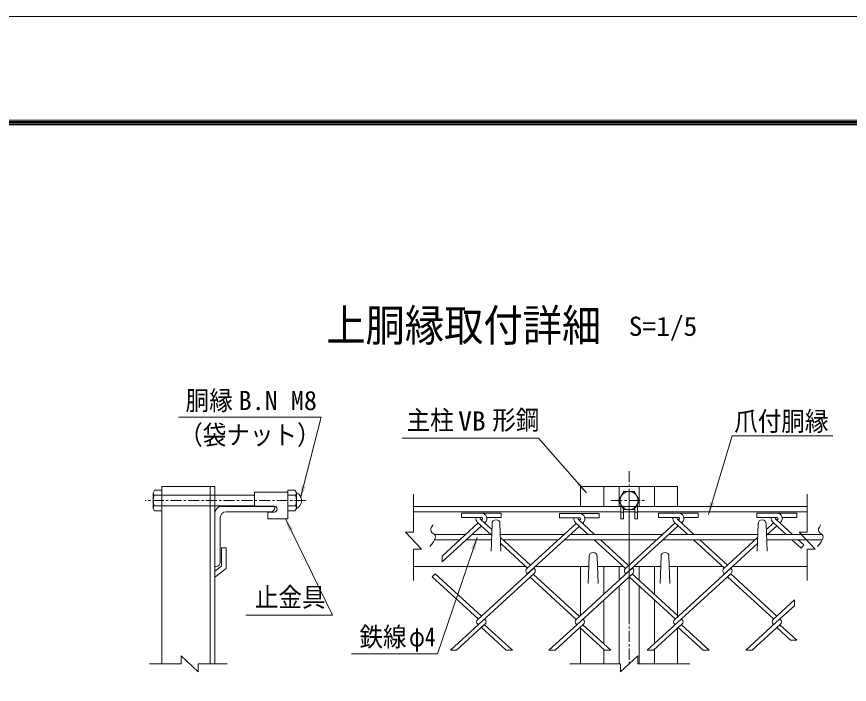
# Model space of a CAD drawing. Units: millimetres, scale not verified, with parts at other scales. Extents: x -4455 to 4455, y -3150 to 3150.
# Drawn here: x 747 to 2624, y 1645 to 3150 of the extents above; entities that cross this region are included whole.
import ezdxf
from ezdxf.enums import TextEntityAlignment as Align

# ---------------------------------------------------------------- set-up
doc = ezdxf.new("R2010")
doc.units = ezdxf.units.MM
doc.header["$LTSCALE"] = 20
doc.linetypes.add('DASHED', pattern=[7.5, 6, -1.5])
doc.linetypes.add('USER1', pattern=[2, 1.25, -0.25, 0.25, -0.25])
doc.layers.add('0-B_7詳細', color=7, linetype='Continuous', lineweight=18)
doc.layers.add('0-F_D-TTL', color=7, linetype='Continuous', lineweight=18)
doc.styles.add('ＭＳ ゴシック', font='')
doc.styles.get('ＭＳ ゴシック').set_extended_font_data('MS Gothic')

msp = doc.modelspace()

# ---------------------------------------------------------------- linework, layer by layer
at = {"layer": '0-B_7詳細', "color": 1, "linetype": 'USER1'}
for p, q in [((2127.32, 2125.45), (2127.32, 1691.52)), ((1398.31, 2059.3), (1036.51, 2059.3)), ((2087.02, 2059.3), (2167.67, 2059.3)), ((2127.32, 2060.86), (2127.32, 1795.28))]:
    msp.add_line(p, q, dxfattribs=at)
at = {"layer": '0-B_7詳細'}
for p, q in [((1073.62, 2090.95), (1073.62, 1691.52)), ((1193.62, 2090.95), (1073.62, 2090.95)), ((1183.12, 2090.95), (1183.12, 1691.52)), ((1193.62, 2090.95), (1193.62, 1691.52)), ((2017.82, 2090.95), (2017.82, 2045.95)), ((2236.82, 2090.95), (2017.82, 2090.95)), ((2070.32, 2090.95), (2070.32, 2045.95)), ((2104.82, 2090.95), (2104.82, 2045.95)), ((2149.82, 2090.95), (2149.82, 2045.95)), ((2184.32, 2090.95), (2184.32, 2045.95)), ((2236.82, 2090.95), (2236.82, 2045.95)), ((1056.48, 2071.3), (1073.62, 2071.3)), ((1057.75, 2082.82), (1073.62, 2082.82)), ((1193.62, 2071.3), (1283.05, 2071.3)), ((1283.05, 2078.26), (1358.05, 2078.26)), ((1283.05, 2078.26), (1283.05, 2046.76)), ((1358.05, 2035.78), (1358.05, 2082.82)), ((1358.05, 2078.26), (1358.05, 2018.26)), ((1375.19, 2071.3), (1358.05, 2071.3)), ((1377.25, 2041.54), (1377.25, 2077.06)), ((1056.48, 2047.3), (1073.62, 2047.3)), ((1193.62, 2047.3), (1283.05, 2047.3)), ((1283.05, 2046.76), (1327.3, 2046.76)), ((1375.19, 2047.3), (1358.05, 2047.3)), ((2108.57, 2051.04), (2108.57, 2018.26)), ((2111.04, 2046.76), (2108.57, 2046.76)), ((2143.6, 2046.76), (2146.07, 2046.76)), ((2146.07, 2051.04), (2146.07, 2018.26)), ((1054.42, 2041.54), (1057.75, 2035.78)), ((1193.62, 1910.95), (1193.62, 2030.95)), ((1219.12, 2033.95), (1319.62, 2033.95)), ((1313.05, 2033.26), (1327.3, 2033.26)), ((1313.05, 2033.26), (1313.05, 2018.26)), ((1373.93, 2035.78), (1358.05, 2035.78)), ((1377.25, 2041.54), (1373.93, 2035.78)), ((2108.57, 2045.95), (1641.23, 2045.95)), ((2108.57, 2033.95), (1641.23, 2033.95)), ((1992.32, 2045.95), (2262.32, 2045.95)), ((2060.23, 2030.02), (2060.23, 2020.42)), ((2114.57, 2033.26), (2108.57, 2033.26)), ((2143.13, 2045.95), (2111.51, 2045.95)), ((2140.07, 2033.95), (2114.57, 2033.95)), ((2140.07, 2040.65), (2140.07, 2018.26)), ((2140.07, 2033.26), (2146.07, 2033.26)), ((2528.89, 2045.95), (2146.07, 2045.95)), ((2528.89, 2033.95), (2146.07, 2033.95)), ((1205.62, 1919.95), (1205.62, 2020.45)), ((1313.05, 2018.26), (1358.05, 2018.26)), ((1794.28, 2015.34), (1796.33, 2017.23)), ((2140.07, 2018.26), (2146.07, 2018.26)), ((1816.07, 1945.45), (1818.32, 2006.95)), ((1838.57, 1945.45), (1836.29, 2007.61)), ((2416.07, 1945.45), (2418.32, 2006.95)), ((2438.57, 1945.45), (2436.32, 2006.95)), ((1758.93, 1982.95), (1688.42, 1982.95)), ((1815.42, 1982.95), (1773.14, 1982.95)), ((1980.95, 1982.95), (1837.2, 1982.95)), ((2202.98, 1982.95), (1995.16, 1982.95)), ((2417.44, 1982.95), (2217.19, 1982.95)), ((2562.43, 1982.95), (2439.22, 1982.95)), ((1208.27, 1952.49), (1208.27, 1911.48)), ((1218.77, 1952.49), (1208.27, 1952.49)), ((1218.77, 1952.49), (1218.77, 1906.33)), ((1745.83, 1970.95), (1688.96, 1970.95)), ((1817, 1970.95), (1760.04, 1970.95)), ((1967.86, 1970.95), (1842.72, 1970.95)), ((2189.89, 1970.95), (1982.07, 1970.95)), ((2411.91, 1970.95), (2204.1, 1970.95)), ((2562.96, 1970.95), (2437.64, 1970.95)), ((2035.07, 1871.95), (2037.32, 1933.45)), ((2057.57, 1871.95), (2055.32, 1933.45)), ((2197.07, 1871.95), (2199.32, 1933.45)), ((2219.57, 1871.95), (2217.32, 1933.45)), ((1193.62, 1900.17), (1208.27, 1911.48)), ((1193.62, 1910.95), (1196.62, 1910.95)), ((1193.62, 1886.9), (1218.77, 1906.33)), ((1893.99, 1910.95), (1641.23, 1910.95)), ((2036.49, 1910.95), (1916.59, 1910.95)), ((2017.82, 1910.95), (2017.82, 1800.26)), ((2113.88, 1910.95), (2056.14, 1910.95)), ((2070.32, 1910.95), (2070.32, 1848.37)), ((2104.82, 1910.95), (2104.82, 1879.98)), ((2198.49, 1910.95), (2138.62, 1910.95)), ((2149.82, 1910.95), (2149.82, 1879.98)), ((2184.32, 1910.95), (2184.32, 1848.37)), ((2338.05, 1910.95), (2218.14, 1910.95)), ((2236.82, 1910.95), (2236.82, 1800.26)), ((2528.89, 1910.95), (2360.65, 1910.95)), ((2104.82, 1866.96), (2104.82, 1691.52)), ((2149.82, 1866.96), (2149.82, 1691.52)), ((2070.32, 1835.35), (2070.32, 1736.36)), ((2184.32, 1835.35), (2184.32, 1736.36)), ((2017.82, 1771.44), (2017.82, 1691.52)), ((2236.82, 1771.44), (2236.82, 1691.52)), ((2070.32, 1723.33), (2070.32, 1691.52)), ((2184.32, 1723.33), (2184.32, 1691.52))]:
    msp.add_line(p, q, dxfattribs=at)
at = {"layer": '0-B_7詳細', "color": 3, "linetype": 'DASHED'}
for p, q in [((1073.62, 2071.3), (1193.62, 2071.3)), ((1073.62, 2047.3), (1193.62, 2047.3))]:
    msp.add_line(p, q, dxfattribs=at)
at = {"layer": '0-B_7詳細', "color": 4}
for p, q in [((1641.23, 1988.39), (1641.23, 2073.97)), ((2528.89, 1988.39), (2528.89, 2073.97)), ((2510.89, 1988.39), (2546.89, 1949.62)), ((2528.89, 1988.39), (2510.89, 1988.39)), ((1641.23, 1949.62), (1641.23, 1879.42)), ((1641.23, 1949.62), (1659.23, 1949.62)), ((2528.89, 1949.62), (2546.89, 1949.62)), ((2528.89, 1949.62), (2528.89, 1879.42)), ((1117.42, 1691.52), (1117.42, 1709.52)), ((1156.2, 1673.52), (1117.42, 1709.52)), ((2107.93, 1673.52), (2146.7, 1709.52)), ((2146.7, 1691.52), (2146.7, 1709.52)), ((1117.42, 1691.52), (1045.86, 1691.52)), ((1156.2, 1691.52), (1221.47, 1691.52)), ((1156.2, 1691.52), (1156.2, 1673.52)), ((2107.93, 1691.52), (1993.99, 1691.52)), ((2107.93, 1691.52), (2107.93, 1673.52)), ((2146.7, 1691.52), (2264.51, 1691.52))]:
    msp.add_line(p, q, dxfattribs=at)
at = {"layer": '0-B_7詳細', "color": 3}
for p, q in [((1794.71, 2031), (1749.28, 2031)), ((1749.28, 2031), (1749.28, 2021.4)), ((1793.84, 2031), (1839.28, 2031)), ((1839.28, 2031), (1839.28, 2021.4)), ((1970.23, 2030.02), (1970.23, 2020.42)), ((2015.67, 2030.02), (1970.23, 2030.02)), ((2014.8, 2030.02), (2060.23, 2030.02)), ((2193.33, 2031), (2193.33, 2021.4)), ((2238.77, 2031), (2193.33, 2031)), ((2237.9, 2031), (2283.33, 2031)), ((2283.33, 2031), (2283.33, 2021.4)), ((2460.8, 2031), (2415.36, 2031)), ((2415.36, 2031), (2415.36, 2021.4)), ((2459.92, 2031), (2505.36, 2031)), ((2505.36, 2031), (2505.36, 2021.4)), ((1705.82, 1934.29), (1787.17, 2008.83)), ((1794.71, 2021.4), (1749.28, 2021.4)), ((1785.73, 2010.15), (1817.37, 1981.16)), ((1792.22, 2017.23), (1817.84, 1993.76)), ((1793.84, 2021.4), (1794.71, 2021.4)), ((1801.38, 2008.83), (1802.82, 2010.15)), ((1806.47, 2021.4), (1839.28, 2021.4)), ((2015.67, 2020.42), (1970.23, 2020.42)), ((2006.69, 2009.17), (2035.3, 1982.95)), ((2013.18, 2016.25), (2049.51, 1982.95)), ((2014.8, 2020.42), (2015.67, 2020.42)), ((2015.23, 2014.36), (2017.29, 2016.25)), ((2022.34, 2007.85), (2023.78, 2009.17)), ((2027.43, 2020.42), (2060.23, 2020.42)), ((2119.14, 1906.13), (2231.23, 2008.83)), ((2238.77, 2021.4), (2193.33, 2021.4)), ((2229.79, 2010.15), (2259.47, 1982.95)), ((2236.27, 2017.23), (2273.68, 1982.95)), ((2237.9, 2021.4), (2238.77, 2021.4)), ((2238.33, 2015.34), (2240.39, 2017.23)), ((2245.44, 2008.83), (2246.87, 2010.15)), ((2250.53, 2021.4), (2283.33, 2021.4)), ((2460.8, 2021.4), (2415.36, 2021.4)), ((2436.8, 1993.76), (2453.26, 2008.83)), ((2451.82, 2010.15), (2481.5, 1982.95)), ((2453.26, 2008.83), (2451.82, 2010.15)), ((2458.3, 2017.23), (2495.71, 1982.95)), ((2460.36, 2015.34), (2458.3, 2017.23)), ((2459.92, 2021.4), (2460.8, 2021.4)), ((2460.36, 2015.34), (2462.42, 2017.23)), ((2467.47, 2008.83), (2468.9, 2010.15)), ((2472.55, 2021.4), (2505.36, 2021.4)), ((1705.82, 1921.27), (1794.28, 2002.32)), ((1896.04, 1905.15), (2008.13, 2007.85)), ((1897.11, 1893.11), (2015.23, 2001.34)), ((2120.21, 1894.09), (2238.33, 2002.32)), ((2437.26, 1981.16), (2460.36, 2002.32)), ((1837.46, 1975.77), (1905.29, 1913.62)), ((2341.17, 1906.13), (2417.18, 1975.77)), ((1837.95, 1962.3), (1898.19, 1907.11)), ((2048.4, 1970.95), (2119.14, 1906.13)), ((2062.61, 1970.95), (2126.25, 1912.64)), ((2272.57, 1970.95), (2342.24, 1907.11)), ((2286.78, 1970.95), (2349.35, 1913.62)), ((2342.24, 1894.09), (2416.68, 1962.3)), ((2494.6, 1970.95), (2515.48, 1951.82)), ((2508.81, 1970.95), (2521.58, 1959.25)), ((2515.48, 1951.82), (2521.58, 1959.25)), ((1705.82, 1934.29), (1705.82, 1921.27)), ((1786.1, 1791.38), (1912.39, 1907.11)), ((1912.39, 1907.11), (1913.47, 1906.13)), ((1912.39, 1907.11), (1913.47, 1906.13)), ((2008.13, 1791.38), (2134.42, 1907.11)), ((2134.42, 1907.11), (2135.49, 1906.13)), ((2134.42, 1907.11), (2135.49, 1906.13)), ((2230.16, 1791.38), (2356.45, 1907.11)), ((2341.17, 1906.13), (2349.35, 1913.62)), ((2356.45, 1907.11), (2357.52, 1906.13)), ((2356.45, 1907.11), (2357.52, 1906.13)), ((1690.37, 1894.09), (1683.26, 1887.58)), ((1683.26, 1887.58), (1787.17, 1792.36)), ((1690.37, 1894.09), (1794.28, 1798.87)), ((1787.17, 1779.34), (1913.47, 1895.07)), ((1897.11, 1895.07), (1898.19, 1894.09)), ((1897.11, 1895.07), (1898.19, 1894.09)), ((1904.22, 1886.59), (2008.13, 1791.38)), ((1905.29, 1887.58), (1913.47, 1895.07)), ((1911.32, 1893.11), (2015.23, 1797.89)), ((2009.2, 1779.34), (2135.49, 1895.07)), ((2119.14, 1895.07), (2120.21, 1894.09)), ((2127.32, 1887.58), (2231.23, 1792.36)), ((2134.42, 1894.09), (2238.33, 1798.87)), ((2245.44, 1792.36), (2357.52, 1895.07)), ((2341.17, 1895.07), (2342.24, 1894.09)), ((2349.35, 1887.58), (2453.26, 1792.36)), ((2356.45, 1894.09), (2460.36, 1798.87)), ((2452.18, 1791.38), (2499.94, 1835.14)), ((2467.47, 1792.36), (2499.94, 1822.12)), ((2499.94, 1822.12), (2499.94, 1835.14)), ((1801.38, 1792.36), (1802.45, 1791.38)), ((1801.38, 1792.36), (1802.45, 1791.38)), ((2023.41, 1792.36), (2024.48, 1791.38)), ((2023.41, 1792.36), (2024.48, 1791.38)), ((2168.43, 1721.8), (2245.44, 1792.36)), ((2230.16, 1791.38), (2238.33, 1798.87)), ((2245.44, 1792.36), (2246.51, 1791.38)), ((2245.44, 1792.36), (2246.51, 1791.38)), ((2390.46, 1721.8), (2467.47, 1792.36)), ((2452.18, 1791.38), (2460.36, 1798.87)), ((2467.47, 1792.36), (2468.54, 1791.38)), ((2467.47, 1792.36), (2468.54, 1791.38)), ((1724.37, 1721.8), (1787.17, 1779.34)), ((1738.58, 1721.8), (1802.45, 1780.32)), ((1786.1, 1780.32), (1787.17, 1779.34)), ((1786.1, 1780.32), (1787.17, 1779.34)), ((1794.28, 1772.83), (1802.45, 1780.32)), ((1794.28, 1772.83), (1849.97, 1721.8)), ((1801.38, 1779.34), (1864.18, 1721.8)), ((1946.4, 1721.8), (2009.2, 1779.34)), ((1960.61, 1721.8), (2024.48, 1780.32)), ((2008.13, 1780.32), (2009.2, 1779.34)), ((2008.13, 1780.32), (2009.2, 1779.34)), ((2016.3, 1772.83), (2024.48, 1780.32)), ((2016.3, 1772.83), (2072, 1721.8)), ((2023.41, 1779.34), (2086.21, 1721.8)), ((2182.64, 1721.8), (2246.51, 1780.32)), ((2230.16, 1780.32), (2231.23, 1779.34)), ((2238.33, 1772.83), (2294.03, 1721.8)), ((2245.44, 1779.34), (2308.24, 1721.8)), ((2404.67, 1721.8), (2468.54, 1780.32)), ((2452.18, 1780.32), (2453.26, 1779.34)), ((2460.36, 1772.83), (2491.48, 1744.32)), ((2467.47, 1779.34), (2505.69, 1744.32)), ((2491.48, 1744.32), (2505.69, 1744.32)), ((1724.37, 1721.8), (1738.58, 1721.8)), ((1849.97, 1721.8), (1864.18, 1721.8)), ((1946.4, 1721.8), (1960.61, 1721.8)), ((2072, 1721.8), (2086.21, 1721.8)), ((2168.43, 1721.8), (2182.64, 1721.8)), ((2294.03, 1721.8), (2308.24, 1721.8)), ((2390.46, 1721.8), (2404.67, 1721.8))]:
    msp.add_line(p, q, dxfattribs=at)
at = {"layer": '0-B_7詳細'}
for points in [[(1111.26, 2247.49), (1432.92, 2247.49), (1386.65, 2065.09)], [(1054.42, 2041.54), (1054.42, 2077.06), (1057.75, 2082.82)], [(1057.75, 2035.78), (1073.62, 2035.78), (1073.62, 2082.82)], [(1377.25, 2077.06), (1373.93, 2082.82), (1358.05, 2082.82)], [(1208.62, 2045.95), (1328.62, 2045.95), (1328.62, 2042.95)], [(2114.57, 2040.65), (2114.57, 2018.26), (2108.57, 2018.26)], [(1263.41, 1800.8), (1458.97, 1800.8), (1353.11, 2017.74)]]:
    msp.add_lwpolyline(points, dxfattribs=at)
at = {"layer": '0-B_7詳細', "color": 1}
for points in [[(1616.13, 2199.59), (1922.84, 2199.59), (2031.18, 2076.54)], [(2586.81, 2205.56), (2359.56, 2205.56), (2306.44, 2028.13)], [(1501.79, 1713.78), (1695.7, 1713.78), (1784.54, 1976.19)]]:
    msp.add_lwpolyline(points, dxfattribs=at)
at = {"layer": '0-B_7詳細', "color": 3}
msp.add_lwpolyline([(2150.84, 2059.3), (2139.08, 2079.67), (2115.56, 2079.67), (2103.8, 2059.3), (2115.56, 2038.93), (2139.08, 2038.93)], close=True, dxfattribs=at)
at = {"layer": '0-B_7詳細', "color": 4}
for points in [[(1685.22, 2004.22), (1684.91, 2003.83), (1682.25, 1999.63), (1680.68, 1995.88), (1680.21, 1992.56), (1680.84, 1989.69), (1682.56, 1987.25), (1685.38, 1985.26), (1688.2, 1983.26), (1689.96, 1980.78), (1690.64, 1977.82), (1690.25, 1974.39), (1688.78, 1970.48), (1686.24, 1966.1), (1682.63, 1961.24), (1677.94, 1955.91)], [(2559.23, 2004.22), (2558.91, 2003.83), (2556.25, 1999.63), (2554.69, 1995.88), (2554.22, 1992.56), (2554.84, 1989.69), (2556.56, 1987.25), (2559.38, 1985.26), (2562.21, 1983.26), (2563.96, 1980.78), (2564.64, 1977.82), (2564.25, 1974.39), (2562.78, 1970.48), (2560.24, 1966.1), (2556.63, 1961.24), (2551.94, 1955.91)], [(1641.23, 1988.39), (1623.23, 1988.39), (1659.23, 1949.62)]]:
    msp.add_lwpolyline(points, dxfattribs=at)
at = {"layer": '0-B_7詳細', "color": 3}
msp.add_circle((2127.32, 2059.3), 20.4, dxfattribs=at)
at = {"layer": '0-B_7詳細'}
for centre, radius, start, end in [((1063.51, 2077.06), 9.09, 180, 219.3382), ((1090.42, 2059.3), 36, 160.52878, 199.47122), ((1341.25, 2059.3), 36, 340.52878, 19.47122), ((1368.17, 2077.06), 9.09, 320.6618, 0), ((1370.11, 2059.3), 19.14, 291.90813, 68.09187), ((1063.51, 2041.54), 9.09, 140.6618, 180), ((1327.3, 2040.01), 6.75, 270, 90), ((1368.17, 2041.54), 9.09, 0, 39.3382), ((1208.62, 2030.95), 15, 90, 180), ((1219.12, 2020.45), 13.5, 90, 180), ((1319.62, 2042.95), 9, 270, 0), ((1827.32, 2006.95), 9, 0, 180), ((2427.32, 2006.95), 9, 0, 180), ((2046.32, 1933.45), 9, 0, 180), ((2208.32, 1933.45), 9, 0, 180), ((1196.62, 1919.95), 9, 270, 0)]:
    msp.add_arc(centre, radius, start, end, dxfattribs=at)
at = {"layer": '0-B_7詳細', "color": 3}
for centre, radius, start, end in [((1794.71, 2019), 12, 312.5, 90), ((2015.67, 2018.02), 12, 312.5, 90), ((2238.77, 2019), 12, 312.5, 90), ((2460.8, 2019), 12, 312.5, 90), ((1793.84, 2019), 12, 168.46304, 227.5), ((1793.84, 2019), 2.4, 90, 227.5), ((1794.71, 2019), 2.4, 312.5, 90), ((2014.8, 2018.02), 12, 168.46304, 227.5), ((2014.8, 2018.02), 2.4, 90, 227.5), ((2015.67, 2018.02), 2.4, 312.5, 90), ((2237.9, 2019), 12, 168.46304, 227.5), ((2237.9, 2019), 2.4, 90, 227.5), ((2238.77, 2019), 2.4, 312.5, 90), ((2459.92, 2019), 12, 168.46304, 227.5), ((2459.92, 2019), 2.4, 90, 227.5), ((2460.8, 2019), 2.4, 312.5, 90), ((1902.18, 1900.6), 7.5, 132.5, 227.5), ((1908.4, 1900.6), 7.5, 312.5, 47.5), ((2124.21, 1900.6), 7.5, 132.5, 227.5), ((2130.43, 1900.6), 7.5, 312.5, 47.5), ((2346.24, 1900.6), 7.5, 132.5, 227.5), ((2352.45, 1900.6), 7.5, 312.5, 47.5), ((1791.17, 1785.85), 7.5, 132.5, 227.5), ((1797.38, 1785.85), 7.5, 312.5, 47.5), ((2013.2, 1785.85), 7.5, 132.5, 227.5), ((2019.41, 1785.85), 7.5, 312.5, 47.5), ((2235.22, 1785.85), 7.5, 132.5, 227.5), ((2241.44, 1785.85), 7.5, 312.5, 47.5), ((2457.25, 1785.85), 7.5, 132.5, 227.5), ((2463.47, 1785.85), 7.5, 312.5, 47.5)]:
    msp.add_arc(centre, radius, start, end, dxfattribs=at)
at = {"layer": '0-B_7詳細'}
for points in [[(1386.16, 2063.15), (1388.49, 2093.51), (1398.58, 2090.95)], [(1352.23, 2019.54), (1370.07, 1994.86), (1360.71, 1990.29)]]:
    msp.add_solid(points, dxfattribs=at)
at = {"layer": '0-B_7詳細', "color": 1}
for points in [[(2032.5, 2075.04), (2008.76, 2094.11), (2016.58, 2100.99)], [(2305.86, 2026.21), (2309.48, 2056.45), (2319.46, 2053.46)], [(1785.18, 1978.08), (1780.5, 1948), (1770.63, 1951.34)]]:
    msp.add_solid(points, dxfattribs=at)
at = {"layer": '0-F_D-TTL', "color": 2}
msp.add_lwpolyline([(-4455.04, 3150.21), (4454.66, 3150.21), (4454.66, -3150.21), (-4455.04, -3150.21)], close=True, dxfattribs=at)
at = {"layer": '0-F_D-TTL'}
for points in [[(-4168.65, 2916.87), (4168.28, 2916.87), (4168.28, -2916.87), (-4168.65, -2916.87)], [(-4166, 2914.21), (4165.63, 2914.21), (4165.63, -2914.21), (-4166, -2914.21)], [(-4163.35, 2911.56), (4162.97, 2911.56), (4162.97, -2911.56), (-4163.35, -2911.56)], [(-4160.7, 2908.91), (4160.32, 2908.91), (4160.32, -2908.91), (-4160.7, -2908.91)], [(-4158.05, 2906.26), (4157.67, 2906.26), (4157.67, -2906.26), (-4158.05, -2906.26)]]:
    msp.add_lwpolyline(points, close=True, dxfattribs=at)

# ---------------------------------------------------------------- texts
at = {"layer": '0-B_7詳細', "style": 'ＭＳ ゴシック', "width": 0.9}
msp.add_text('上胴縁取付詳細', height=72.14, dxfattribs=at).set_placement((1444.59, 2396.64), align=Align.BOTTOM_LEFT)
at = {"layer": '0-B_7詳細', "color": 3, "style": 'ＭＳ ゴシック'}
for s, width, p in [('S=1/5', 1.05, (2126.52, 2417.59)), ('胴縁', 0.9, (1127.58, 2250.29)), ('主柱', 0.9, (1625.76, 2205.83)), ('VB', 1.05, (1742.16, 2204.02)), ('形鋼', 0.9, (1818.84, 2206.26)), ('爪付胴縁', 0.9, (2364.29, 2203.57)), ('（袋ナット）', 0.9, (1113.25, 2172.75)), ('止金具', 0.9, (1283.72, 1806.88)), ('鉄線', 0.9, (1519.47, 1717.38)), ('φ4', 0.8, (1631.25, 1717.38))]:
    msp.add_text(s, height=43.26, dxfattribs=dict(at, width=width)).set_placement(p, align=Align.BOTTOM_LEFT)
msp.add_text('B.N M8', height=43.26, dxfattribs=at).set_placement((1247.07, 2250.29), align=Align.BOTTOM_LEFT)

doc.saveas('drawing.dxf')
